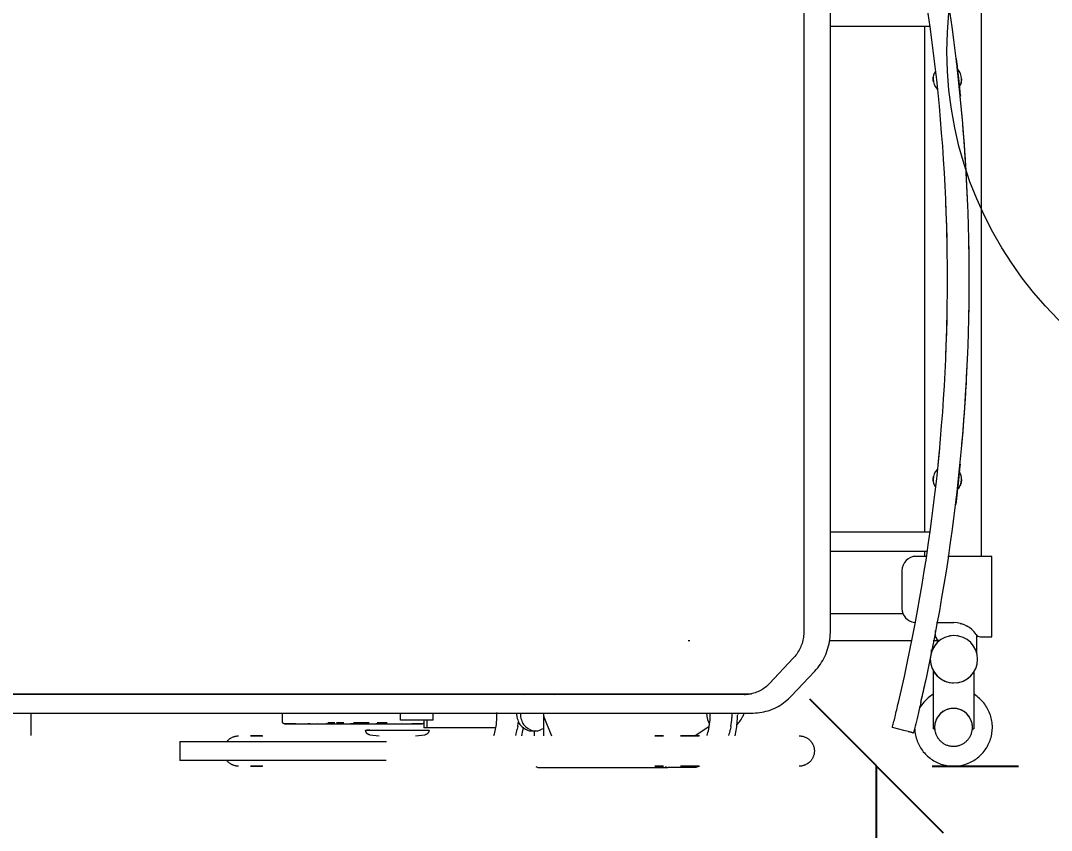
# Model space of a CAD drawing. Header units: millimetres. Extents: x -174154 to -170572, y -111302 to -109817.
# Drawn here: x -170905.88 to -170895, y -110612.17 to -110603.61 of the extents above; entities that cross this region are included whole.
import ezdxf

# ---------------------------------------------------------------- set-up
doc = ezdxf.new("R2010")
doc.units = ezdxf.units.MM
doc.linetypes.add('ACAD_ISO02W100', pattern=[15, 12, -3])
doc.layers.get('Defpoints').update_dxf_attribs({"color": 70})
for name, color, linetype, lineweight in [('!Подложка', 252, 'ACAD_ISO02W100', 25), ('Марки помещений', 7, 'Continuous', 18), ('Размеры', 7, 'Continuous', 9), ('Специальное оборудование', 7, 'Continuous', 18)]:
    doc.layers.add(name, color=color, linetype=linetype, lineweight=lineweight)
doc.styles.add('GOST Common', font='GOST Common.ttf', dxfattribs={"width": 0.9, "height": 250})
doc.dimstyles.new('ADSK_Проверочный', dxfattribs={"dimscale": 304.8, "dimtxt": 251.428749, "dimasz": 0.463911, "dimexe": 0.492126, "dimexo": 0.492126, "dimgap": 0.164042, "dimtad": 1, "dimdec": 0, "dimdsep": 46, "dimtxsty": 'GOST Common', "dimblk1": 'OBLIQUE', "dimblk2": 'OBLIQUE', "dimsah": 1, "dimcen": 0.09, "dimazin": 0, "dimtfac": 1, "dimtdec": 4, "dimtix": 1, "dimtmove": 0, "dimatfit": 3, "dimfxl": 1, "dimtvp": 1, "dimtolj": 1, "dimtzin": 0, "dimarcsym": 2})

# ---------------------------------------------------------------- blocks, each defined once
blk = doc.blocks.new('Medical_All_ARJO_Enterprise-8000_Patient-Bed - Citadel-V2-В_АР_ПЭ_02 Этаж')
at = {"layer": 'Специальное оборудование'}
for p, q in [((848.2, 374.8), (848.2, -371.9)), ((876.3, -371.9), (876.3, 374.8)), ((1035.9, -292.8), (1035.9, 292.8)), ((876.2, 267.2), (980.5, 267.2)), ((975.7, 267.2), (975.7, -267.2)), ((1009.2, 232.4), (1009.9, 227)), ((1013.3, -195.3), (1013, -198.2)), ((1009.3, -232), (1008.6, -237.4)), ((980.5, -267.2), (876.3, -267.2)), ((876.3, -287.2), (977.9, -287.2)), ((977.2, -292.8), (966.8, -292.8)), ((975.7, -287.2), (975.7, -292.8)), ((1046.8, -292.8), (1000.4, -292.8)), ((1046.8, -377.8), (1046.8, -292.8)), ((951.8, -307.8), (951.8, -347.8)), ((953.3, -353.5), (876.3, -353.5)), ((988.5, -362.8), (1006.8, -362.8)), ((986.8, -371), (986.8, -373.6)), ((1030.8, -394.5), (1030.8, -376.2)), ((1034.5, -377.8), (1046.8, -377.8)), ((726.1, -381.6), (727.8, -381.6)), ((875, -381.6), (961.3, -381.6)), ((982.8, -391.5), (982.8, -394.5)), ((984.7, -381.6), (991.3, -381.6)), ((837.1, -400.5), (812.1, -427.1)), ((834.8, -440.6), (859.9, -414)), ((985, -475), (985, -413.7)), ((1027.8, -415.1), (1027.8, -475)), ((785.8, -438.8), (1.7, -438.8)), ((42.3, -438.1), (729, -438.1)), ((306.5, -437.8), (306.5, -439)), ((422.1, -439), (422.1, -437.8)), ((456.8, -439), (456.8, -437.8)), ((748.5, -438.4), (585.3, -438.4)), ((729, -438.1), (792.8, -438.1)), ((779.7, -438.4), (778.2, -438.4)), ((1.7, -458.3), (785.8, -458.3)), ((31.7, -458), (31.7, -463.2)), ((31.7, -463.2), (31.7, -472.4)), ((422.1, -466), (422.1, -458)), ((439.7, -466), (422.1, -466)), ((456.8, -466), (439.7, -466)), ((446.8, -466), (446.8, -473.8)), ((450.4, -473.8), (450.4, -466)), ((456.8, -466), (456.8, -458)), ((524.1, -463.2), (524.1, -457.8)), ((573.2, -460.4), (573.2, -482.5)), ((573.5, -462.4), (581.7, -482.5)), ((749.2, -463.2), (749.3, -458)), ((772.2, -458.3), (772.2, -463.2)), ((785.8, -458.3), (794.7, -458.3)), ((31.7, -472.4), (31.7, -475.3)), ((31.7, -475.3), (31.7, -482.1)), ((326.8, -469.7), (324.5, -469.7)), ((334.4, -468.8), (334.4, -468.8)), ((344.6, -468.8), (344.6, -469.7)), ((353, -468.8), (345.8, -468.8)), ((345.8, -468.8), (353, -468.8)), ((352.4, -468.8), (345.9, -468.8)), ((345.9, -468.8), (352.4, -468.8)), ((349.6, -469.7), (346.9, -469.7)), ((362.4, -468.8), (354.7, -468.8)), ((362.2, -468.8), (356.1, -468.8)), ((372.5, -469.7), (369.6, -469.7)), ((389, -468.8), (372.5, -468.8)), ((389.3, -468.8), (372.5, -468.8)), ((372.5, -469.7), (372.5, -469.7)), ((389, -469.7), (372.5, -469.7)), ((372.5, -469.7), (372.5, -469.7)), ((389.2, -469.7), (372.5, -469.7)), ((385.4, -476.5), (418.9, -476.5)), ((389.9, -476.5), (386.6, -476.5)), ((398.9, -469.7), (396.2, -469.7)), ((397.8, -468.8), (408.2, -468.8)), ((408.2, -468.8), (397.8, -468.8)), ((398.1, -468.8), (398.1, -468.8)), ((400.5, -469.7), (400.5, -468.8)), ((418.9, -476.5), (452.4, -476.5)), ((423.3, -468.8), (423.3, -468.8)), ((450.1, -473.8), (446.8, -473.8)), ((494.9, -473.8), (450.4, -473.8)), ((500.1, -473.8), (494.9, -473.8)), ((522.9, -473.8), (500.1, -473.8)), ((522.6, -475.3), (523.2, -472.4)), ((546.1, -472.4), (545.5, -475.3)), ((550.4, -482.5), (551.6, -476.7)), ((560.9, -477.3), (564.8, -477.3)), ((563.9, -482.5), (563.9, -476.6)), ((733, -482.5), (748.4, -472.2)), ((747.8, -475.3), (748.3, -472.4)), ((771.3, -472.4), (770.7, -475.3)), ((775.6, -482.5), (776.7, -476.7)), ((985, -475), (986.4, -475)), ((1026.2, -475), (1027.8, -475)), ((189.2, -488.5), (189.2, -508.5)), ((189.3, -488.5), (239.3, -488.5)), ((239.3, -488.5), (407.6, -488.5)), ((271.4, -482.5), (263.7, -482.5)), ((263.7, -482.5), (276.9, -482.5)), ((276.3, -482.5), (271.4, -482.5)), ((389.9, -481.4), (399.7, -482.5)), ((438, -482.5), (447.9, -481.4)), ((693.6, -482.5), (691, -482.5)), ((691, -482.5), (700, -482.5)), ((700, -482.5), (693.6, -482.5)), ((718, -482.5), (737.6, -482.5)), ((730, -482.5), (718.1, -482.5)), ((738.2, -482.5), (730, -482.5)), ((239.3, -508.5), (189.3, -508.5)), ((407.2, -508.5), (239.3, -508.5)), ((276.9, -514.5), (263.7, -514.5)), ((263.7, -514.5), (271.4, -514.5)), ((271.4, -514.5), (276.3, -514.5)), ((568.2, -516), (704.7, -516)), ((700, -514.5), (691, -514.5)), ((691, -514.5), (693.6, -514.5)), ((693.6, -514.5), (700, -514.5)), ((718.3, -516), (704.7, -516)), ((737.6, -514.5), (718, -514.5)), ((718.1, -514.5), (730, -514.5)), ((728.2, -516), (718.3, -516)), ((732.2, -516), (728.2, -516)), ((730, -514.5), (738.2, -514.5))]:
    blk.add_line(p, q, dxfattribs=at)
at = {"layer": 'Специальное оборудование', "flags": 128}
for points in [[(848.2, -371.9), (848.2, -373.5), (848.1, -375.1), (847.9, -376.7), (847.7, -378.3), (847.5, -379.9), (847.1, -381.5), (846.7, -383.1), (846.3, -384.7), (845.8, -386.2), (845.2, -387.7), (844.6, -389.2), (843.9, -390.6), (843.2, -392), (842.4, -393.4), (841.6, -394.8), (840.7, -396.1), (839.8, -397.3), (838.8, -398.6), (837.8, -399.8), (837.1, -400.5)], [(859.9, -414), (861.4, -412.2), (862.9, -410.4), (864.4, -408.6), (865.7, -406.7), (867, -404.7), (868.2, -402.7), (869.3, -400.6), (870.4, -398.5), (871.3, -396.4), (872.2, -394.2), (873, -392), (873.7, -389.7), (874.3, -387.4), (874.9, -385.1), (875.3, -382.8), (875.7, -380.5), (876, -378.1), (876.2, -375.7), (876.3, -373.4), (876.3, -371.9)], [(812.1, -427.1), (811, -428.2), (809.9, -429.3), (808.7, -430.3), (807.5, -431.3), (806.3, -432.2), (805, -433), (803.7, -433.8), (802.4, -434.6), (801.1, -435.3), (799.7, -435.9), (798.3, -436.4), (796.9, -436.9), (795.5, -437.4), (794, -437.8), (792.6, -438.1), (791.1, -438.4), (789.7, -438.6), (788.2, -438.7), (786.7, -438.8), (785.8, -438.8)], [(-88.8, -438.1), (-73.5, -438.1), (-58.2, -438.1), (-42.9, -438.1), (-27.7, -438.1), (-12.6, -438.1), (2.3, -438.1), (17.2, -438.1), (31.8, -438.1), (42.3, -438.1)], [(794.7, -458.3), (797, -458.2), (799.2, -458.1), (801.5, -457.8), (803.8, -457.5), (806, -457.1), (808.2, -456.5), (810.4, -455.9), (812.6, -455.2), (814.7, -454.4), (816.9, -453.5), (818.9, -452.5), (821, -451.4), (822.9, -450.3), (824.9, -449), (826.8, -447.7), (828.6, -446.3), (830.4, -444.9), (832.1, -443.3), (833.8, -441.7), (834.8, -440.6)], [(984.9, -438.5), (983.5, -439.4), (982.2, -440.3), (980.9, -441.3), (979.6, -442.3), (978.4, -443.4), (977.2, -444.6), (976.1, -445.7), (975, -447), (974, -448.2), (973, -449.6), (972, -450.9), (971.2, -452.3), (970.4, -453.7)], [(1047.3, -473.4), (1047.3, -471.8), (1047.2, -470.2), (1047, -468.5), (1046.8, -466.9), (1046.5, -465.3), (1046.1, -463.7), (1045.7, -462.1), (1045.2, -460.5), (1044.7, -459), (1044.1, -457.5), (1043.4, -456), (1042.7, -454.5), (1041.9, -453.1), (1041, -451.7), (1040.1, -450.3), (1039.2, -449), (1038.2, -447.7), (1037.1, -446.4), (1036, -445.2), (1034.9, -444), (1033.7, -442.9), (1032.4, -441.8), (1031.1, -440.8), (1029.8, -439.9), (1028.5, -438.9)], [(1026.3, -473.4), (1026.3, -472.6), (1026.2, -471.8), (1026.2, -471), (1026.1, -470.3), (1025.9, -469.5), (1025.7, -468.7), (1025.5, -467.9), (1025.3, -467.1), (1025, -466.4), (1024.7, -465.6), (1024.4, -464.9), (1024, -464.2), (1023.7, -463.5), (1023.3, -462.8), (1022.8, -462.1), (1022.3, -461.5), (1021.9, -460.9), (1021.3, -460.2), (1020.8, -459.7), (1020.2, -459.1), (1019.7, -458.5), (1019, -458), (1018.4, -457.5), (1017.8, -457.1), (1017.1, -456.6), (1016.4, -456.2), (1015.7, -455.8), (1015, -455.4), (1014.3, -455.1), (1013.6, -454.8), (1012.8, -454.5), (1012, -454.3), (1011.3, -454.1), (1010.5, -453.9), (1009.7, -453.7), (1008.9, -453.6), (1008.1, -453.5), (1007.3, -453.5), (1006.5, -453.4), (1005.7, -453.4), (1004.9, -453.5), (1004.1, -453.6), (1003.3, -453.7), (1002.5, -453.8), (1001.8, -454), (1001, -454.2), (1000.2, -454.4), (999.5, -454.6), (998.7, -454.9), (998, -455.3), (997.3, -455.6), (996.6, -456), (995.9, -456.4), (995.2, -456.8), (994.5, -457.3), (993.9, -457.8), (993.3, -458.3), (992.7, -458.8), (992.1, -459.3), (991.6, -459.9), (991, -460.5), (990.5, -461.2), (990, -461.8), (989.6, -462.5), (989.2, -463.1), (988.8, -463.8), (988.4, -464.5), (988.1, -465.3), (987.7, -466), (987.5, -466.7), (987.2, -467.5), (987, -468.3), (986.8, -469), (986.6, -469.8), (986.5, -470.6), (986.4, -471.4), (986.3, -472.2), (986.3, -473), (986.3, -473.4)], [(297.7, -467.8), (297.6, -464.9), (297.5, -461.9), (297.6, -458.9)], [(299.7, -469.7), (299.7, -469.7), (299.6, -469.7), (299.5, -469.7), (299.4, -469.7), (299.3, -469.7), (299.3, -469.6), (299.2, -469.6), (299.1, -469.6), (299, -469.6), (299, -469.5), (298.9, -469.5), (298.8, -469.5), (298.7, -469.4), (298.7, -469.4), (298.6, -469.3), (298.5, -469.3), (298.5, -469.3), (298.4, -469.2), (298.4, -469.1), (298.3, -469.1), (298.2, -469), (298.2, -469), (298.1, -468.9), (298.1, -468.8), (298.1, -468.8), (298, -468.7), (298, -468.6), (297.9, -468.6), (297.9, -468.5), (297.9, -468.4), (297.8, -468.3), (297.8, -468.3), (297.8, -468.2), (297.8, -468.1), (297.8, -468), (297.8, -468), (297.7, -467.9), (297.7, -467.8)], [(573.4, -458.9), (573.2, -460.7), (573.5, -462.4)], [(311.7, -469.7), (311.3, -469.7), (309.8, -469.7), (308.3, -469.7), (307, -469.7), (305.8, -469.7), (304.7, -469.7), (303.7, -469.7), (302.8, -469.7), (302, -469.7), (301.3, -469.7), (300.8, -469.7), (300.4, -469.7), (300, -469.7), (299.8, -469.7), (299.7, -469.7), (299.7, -469.7)], [(299.7, -469.7), (299.8, -469.7), (300, -469.7), (300.3, -469.7), (300.7, -469.7), (301.2, -469.7), (301.8, -469.7), (302.6, -469.7), (303.4, -469.7), (304.4, -469.7), (305.5, -469.7), (306.7, -469.7), (308, -469.7), (309.4, -469.7), (310.9, -469.7), (312.4, -469.7), (314.1, -469.7), (315.9, -469.7), (317.8, -469.7), (319.8, -469.7), (321.8, -469.7), (323.9, -469.7), (326.1, -469.7), (328.4, -469.7), (330.8, -469.7), (333.2, -469.7), (335.7, -469.7), (338.2, -469.7), (340.8, -469.7), (343.5, -469.7), (346.1, -469.7), (348.9, -469.7), (351.7, -469.7), (354.5, -469.7), (357.3, -469.7), (360.2, -469.7), (363, -469.7), (365.9, -469.7), (368.8, -469.7), (371.7, -469.7), (372.5, -469.7)], [(372.5, -469.7), (375.4, -469.7), (378.3, -469.7), (381.2, -469.7), (384.1, -469.7), (387, -469.7), (389.8, -469.7), (392.6, -469.7), (395.4, -469.7), (398.2, -469.7), (400.9, -469.7), (403.5, -469.7), (406.1, -469.7), (408.7, -469.7), (411.2, -469.7), (413.6, -469.7), (416, -469.7), (418.3, -469.7), (420.5, -469.7), (422.7, -469.7), (424.7, -469.7), (426.7, -469.7), (428.6, -469.7), (430.4, -469.7), (432.2, -469.7), (433.8, -469.7), (435.3, -469.7), (436.7, -469.7), (438, -469.7), (439.3, -469.7), (440.4, -469.7), (441.4, -469.7), (442.3, -469.7), (443, -469.7), (443.7, -469.7), (444.3, -469.7), (444.7, -469.7), (445, -469.7), (445.2, -469.7), (445.3, -469.7), (445.3, -469.7)], [(389.9, -481.4), (389.7, -481.4), (389.5, -481.3), (389.3, -481.3), (389.1, -481.2), (388.9, -481.2), (388.7, -481.1), (388.5, -481), (388.4, -481), (388.2, -480.9), (388, -480.8), (387.8, -480.7), (387.7, -480.6), (387.5, -480.5), (387.3, -480.3), (387.2, -480.2), (387, -480.1), (386.9, -479.9), (386.7, -479.8), (386.6, -479.6), (386.5, -479.5), (386.4, -479.3), (386.3, -479.2), (386.1, -479), (386, -478.8), (386, -478.6), (385.9, -478.5), (385.8, -478.3), (385.7, -478.1), (385.7, -477.9), (385.6, -477.7), (385.6, -477.5), (385.5, -477.3), (385.5, -477.1), (385.5, -476.9), (385.4, -476.7), (385.4, -476.5), (385.4, -476.5)], [(445.3, -469.7), (445.3, -469.7), (445.1, -469.7), (444.8, -469.7), (444.4, -469.7), (443.9, -469.7), (443.2, -469.7), (442.5, -469.7), (441.6, -469.7), (440.6, -469.7), (439.6, -469.7), (438.4, -469.7), (437.1, -469.7), (435.7, -469.7), (434.2, -469.7)], [(446.8, -469.1), (446.7, -469.1), (446.7, -469.2), (446.6, -469.2), (446.5, -469.3), (446.5, -469.3), (446.4, -469.4), (446.3, -469.4), (446.3, -469.5), (446.2, -469.5), (446.1, -469.5), (446, -469.6), (446, -469.6), (445.9, -469.6), (445.8, -469.6), (445.7, -469.7), (445.7, -469.7), (445.6, -469.7), (445.5, -469.7), (445.4, -469.7), (445.3, -469.7), (445.3, -469.7)], [(452.4, -476.5), (452.4, -476.7), (452.3, -476.9), (452.3, -477.1), (452.3, -477.3), (452.2, -477.5), (452.2, -477.7), (452.1, -477.9), (452.1, -478.1), (452, -478.2), (451.9, -478.4), (451.8, -478.6), (451.8, -478.8), (451.7, -479), (451.5, -479.1), (451.4, -479.3), (451.3, -479.5), (451.2, -479.6), (451.1, -479.8), (450.9, -479.9), (450.8, -480.1), (450.6, -480.2), (450.5, -480.3), (450.3, -480.4), (450.2, -480.6), (450, -480.7), (449.8, -480.8), (449.6, -480.9), (449.5, -480.9), (449.3, -481), (449.1, -481.1), (448.9, -481.2), (448.7, -481.2), (448.5, -481.3), (448.3, -481.3), (448.1, -481.3), (447.9, -481.4), (447.9, -481.4)], [(964.1, -479.3), (963.4, -479.1), (961.5, -478.6), (958.4, -477.8), (954, -476.7), (948.4, -475.4), (941.7, -473.7)], [(958.4, -477.8), (961.5, -478.6), (963.4, -479.1), (964.1, -479.3)], [(965.3, -475.1), (965.4, -476.7), (965.6, -478.3), (965.8, -480), (966.1, -481.6), (966.5, -483.2), (966.9, -484.8), (967.4, -486.3), (967.9, -487.9), (968.5, -489.4), (969.2, -490.9), (969.9, -492.4), (970.7, -493.8), (971.6, -495.2), (972.5, -496.6), (973.4, -497.9), (974.4, -499.2), (975.5, -500.5), (976.6, -501.7), (977.7, -502.8), (978.9, -504), (980.2, -505), (981.5, -506.1), (982.8, -507), (984.2, -507.9), (985.6, -508.8), (987, -509.6), (988.4, -510.3), (989.9, -511), (991.4, -511.7), (993, -512.2), (994.6, -512.7), (996.1, -513.2), (997.7, -513.5), (999.3, -513.8), (1001, -514.1), (1002.6, -514.3), (1004.2, -514.4), (1005.9, -514.4), (1007.5, -514.4), (1009.1, -514.3), (1010.8, -514.2), (1012.4, -514), (1014, -513.7), (1015.6, -513.4), (1017.2, -513), (1018.8, -512.5), (1020.3, -512), (1021.9, -511.4), (1023.4, -510.7), (1024.8, -510), (1026.3, -509.2), (1027.7, -508.4), (1029.1, -507.5), (1030.4, -506.6), (1031.7, -505.6), (1033, -504.6), (1034.2, -503.5), (1035.4, -502.3), (1036.5, -501.1), (1037.6, -499.9), (1038.7, -498.6), (1039.6, -497.3), (1040.6, -496), (1041.4, -494.6), (1042.3, -493.2), (1043, -491.7), (1043.7, -490.2), (1044.4, -488.7), (1044.9, -487.2), (1045.5, -485.6), (1045.9, -484), (1046.3, -482.4), (1046.6, -480.8), (1046.9, -479.2), (1047.1, -477.6), (1047.2, -476), (1047.3, -474.3), (1047.3, -473.4)], [(986.3, -473.4), (986.3, -474.2), (986.4, -475), (986.5, -475.8), (986.6, -476.6), (986.7, -477.4), (986.9, -478.2), (987.1, -479), (987.3, -479.7), (987.6, -480.5), (987.9, -481.2), (988.2, -482), (988.6, -482.7), (989, -483.4), (989.4, -484.1), (989.8, -484.7), (990.3, -485.4), (990.8, -486), (991.3, -486.6), (991.8, -487.2), (992.4, -487.8), (993, -488.3), (993.6, -488.9), (994.2, -489.3), (994.8, -489.8), (995.5, -490.3), (996.2, -490.7), (996.9, -491.1), (997.6, -491.4), (998.3, -491.8), (999.1, -492.1), (999.8, -492.4), (1000.6, -492.6), (1001.3, -492.8), (1002.1, -493), (1002.9, -493.1), (1003.7, -493.3), (1004.5, -493.4), (1005.3, -493.4), (1006.1, -493.4), (1006.9, -493.4), (1007.7, -493.4), (1008.5, -493.3), (1009.3, -493.2), (1010.1, -493.1), (1010.9, -492.9), (1011.6, -492.7), (1012.4, -492.5), (1013.1, -492.2), (1013.9, -491.9), (1014.6, -491.6), (1015.4, -491.3), (1016.1, -490.9), (1016.7, -490.5), (1017.4, -490.1), (1018.1, -489.6), (1018.7, -489.1), (1019.3, -488.6), (1019.9, -488.1), (1020.5, -487.5), (1021.1, -486.9), (1021.6, -486.3), (1022.1, -485.7), (1022.6, -485.1), (1023, -484.4), (1023.4, -483.7), (1023.8, -483.1), (1024.2, -482.3), (1024.6, -481.6), (1024.9, -480.9), (1025.2, -480.1), (1025.4, -479.4), (1025.6, -478.6), (1025.8, -477.8), (1026, -477), (1026.1, -476.3), (1026.2, -475.5), (1026.3, -474.7), (1026.3, -473.9), (1026.3, -473.4)], [(238.8, -488.5), (239.2, -488), (239.6, -487.6), (240.1, -487.1), (240.5, -486.7), (241, -486.2), (241.5, -485.8), (242, -485.4), (242.5, -485.1), (243.1, -484.7), (243.6, -484.4), (244.2, -484.1), (244.8, -483.9), (245.4, -483.6), (246, -483.4), (246.6, -483.2), (247.2, -483), (247.8, -482.8), (248.4, -482.7), (249.1, -482.6), (249.7, -482.5), (250.4, -482.5), (251, -482.5), (251.3, -482.5)], [(843.4, -482.5), (844, -482.5), (844.7, -482.5), (845.3, -482.6), (845.9, -482.7), (846.6, -482.8), (847.2, -482.9), (847.8, -483.1), (848.4, -483.3), (849, -483.5), (849.6, -483.7), (850.2, -484), (850.8, -484.3), (851.3, -484.6), (851.9, -484.9), (852.4, -485.3), (852.9, -485.6), (853.4, -486), (853.9, -486.4), (854.4, -486.9), (854.9, -487.3), (855.3, -487.8), (855.7, -488.3), (856.1, -488.8), (856.5, -489.3), (856.8, -489.8), (857.2, -490.4), (857.5, -490.9), (857.8, -491.5), (858, -492.1), (858.3, -492.7), (858.5, -493.3), (858.7, -493.9), (858.9, -494.5), (859, -495.1), (859.1, -495.7), (859.2, -496.4), (859.3, -497), (859.4, -497.6), (859.4, -498.3), (859.4, -498.9), (859.3, -499.6), (859.3, -500.2), (859.2, -500.8), (859.1, -501.5), (859, -502.1), (858.8, -502.7), (858.6, -503.3), (858.4, -503.9), (858.2, -504.5), (857.9, -505.1), (857.6, -505.7), (857.3, -506.3), (857, -506.8), (856.7, -507.3), (856.3, -507.9), (855.9, -508.4), (855.5, -508.9), (855.1, -509.4), (854.6, -509.8), (854.2, -510.3), (853.7, -510.7), (853.2, -511.1), (852.7, -511.5), (852.2, -511.8), (851.6, -512.2), (851.1, -512.5), (850.5, -512.8), (849.9, -513.1), (849.3, -513.3), (848.7, -513.5), (848.1, -513.7), (847.5, -513.9), (846.9, -514.1), (846.3, -514.2), (845.6, -514.3), (845, -514.4), (844.4, -514.4), (843.7, -514.5), (843.4, -514.5)], [(251.3, -514.5), (250.7, -514.4), (250.1, -514.4), (249.4, -514.3), (248.8, -514.3), (248.2, -514.1), (247.5, -514), (246.9, -513.8), (246.3, -513.6), (245.7, -513.4), (245.1, -513.2), (244.5, -512.9), (243.9, -512.6), (243.4, -512.3), (242.8, -512), (242.3, -511.7), (241.8, -511.3), (241.3, -510.9), (240.8, -510.5), (240.3, -510.1), (239.9, -509.6), (239.4, -509.1), (239, -508.7)], [(736.3, -515.1), (734.3, -515.7), (732.2, -516)]]:
    blk.add_lwpolyline(points, dxfattribs=at)
at = {"layer": 'Специальное оборудование'}
for centre, radius, start, end in [((-958.1, 0), 1958, 346.7959, 13.2041), ((-958.1, 0), 1981, 346.9519, 13.0481), ((999.8, 211.5), 15, 150, 180), ((999.8, 211.5), 15, 0, 44.8702), ((999.8, 211.5), 15, 180, 225), ((999.8, 211.5), 15, 330, 360), ((-958.1, 0), 1981, 2.2484, 5.5954), ((-958.1, 0), 1958, 1.2899, 2.2751), ((-958.1, 0), 1981, 0.0968, 1.2744), ((-958.1, 0), 1981, 358.8251, 0.0968), ((-958.1, 0), 1958, 357.7123, 358.8108), ((-958.1, 0), 1981, 354.7798, 357.7391), ((-958.1, 0), 1958, 354.2759, 354.7155), ((999.8, -211.5), 15, 135, 180), ((999.8, -211.5), 15, 0, 30), ((999.8, -211.5), 15, 180, 210), ((999.8, -211.5), 15, 315.124, 360), ((966.8, -307.8), 15, 90, 180), ((966.8, -347.8), 15, 180, 263.4118), ((1006.8, -390.8), 28, 33.0557, 90.0482), ((1006.8, -401.5), 25, 0, 180), ((1034.4, -372.8), 5, 213.0557, 270.076), ((1006.8, -401.5), 25, 180, 360), ((1006.8, -401.5), 25, 209.2215, 223.9642), ((1006.8, -401.5), 25, 231.093, 238.7068), ((1006.8, -401.5), 25, 246.1123, 253.4495), ((1006.8, -401.5), 25, 290.961, 297.6775), ((1006.8, -401.5), 25, 305.8774, 312.4202), ((1006.8, -401.5), 25, 320.7852, 327.1629), ((1006.8, -401.5), 25, 261.086, 268.1922), ((1006.8, -401.5), 25, 276.0324, 282.9349), ((419.6, -434.1), 18, 191.9312, 195.7235), ((1006.3, -473.4), 20, 0, 180), ((1006.3, -473.4), 20, 180, 184.4412), ((1006.3, -473.4), 20, 355.5588, 360)]:
    blk.add_arc(centre, radius, start, end, dxfattribs=at)
for centre, major_axis, ratio, start_param, end_param in [((991.3, -373.6), (0, 8), 0.559193, 1.570796, 2.879793), ((538.3, -402.7), (0, 45.2), 0.34202, 3.777426, 3.816758), ((542.3, -402.7), (0, 45.2), 0.34202, 3.777426, 3.816758), ((585.3, -447.9), (0, 9.59), 0.34202, 6.153035, 6.643832), ((781.3, -446.9), (0, 16.6), 0.34202, 5.179048, 5.270723), ((517.2, -462.5), (0, 20), 0.34202, 4.193016, 4.67661), ((550.5, -454.3), (0, 17.3), 0.34202, 1.795561, 2.768676), ((540.2, -462.5), (0, 20), 0.34202, 4.193016, 4.434813), ((554.4, -454.3), (0, 17.3), 0.34202, 1.795561, 2.768676), ((751.2, -454.3), (0, 17.3), 0.34202, 1.795561, 2.705118), ((742.4, -462.5), (0, 20), 0.34202, 4.193016, 4.67661), ((765.3, -462.5), (0, 20), 0.34202, 4.193016, 4.67661), ((775.7, -453.4), (0, 5.52), 0.34202, 2.727489, 3.512887), ((765.9, -458.6), (0, 36.3), 0.34202, 4.192832, 4.653841), ((765.5, -376.4), (0, 100.9), 0.34202, 3.499459, 3.721665), ((779.7, -461), (0, 3.94), 0.34202, 0.993576, 1.252912), ((781.3, -446.9), (0, 16.6), 0.34202, 3.721665, 3.946745), ((510.7, -455.4), (0, 40), 0.34202, 3.982732, 4.193016), ((533.7, -455.4), (0, 40), 0.34202, 3.982732, 4.193016), ((560.9, -376.4), (0, 100.9), 0.34202, 2.768676, 3.245171), ((540.8, -458.6), (0, 36.3), 0.34202, 4.192832, 4.29609), ((564.8, -376.4), (0, 100.9), 0.34202, 2.768676, 3.368022), ((735.9, -455.4), (0, 40), 0.34202, 3.982732, 4.193016), ((758.8, -455.4), (0, 40), 0.34202, 3.982732, 4.193016), ((568.2, -482.2), (0, 33.7), 0.34202, 2.879793, 3.141593), ((704.7, -482.2), (0, 33.7), 0.34202, 2.879793, 3.141593)]:
    blk.add_ellipse(centre, major_axis=major_axis, ratio=ratio, start_param=start_param, end_param=end_param, dxfattribs=at)
for points in [[(1011.4, 213.1), (1011.2, 214.6), (1010.9, 217.6), (1010.4, 222), (1010, 225.8), (1009.6, 229), (1009.3, 231.4), (1009.2, 232.8), (1009.1, 233.2), (1009.2, 232.8), (1009.2, 232.4)], [(1009.9, 227), (1009.9, 226.3), (1010.2, 224.4), (1010.6, 220.2), (1011.3, 214.6), (1012, 208.1), (1012.7, 200.8), (1013.2, 195.7), (1013.5, 193.2)], [(985.1, 208.6), (984.9, 209.5), (984.8, 210.5), (984.8, 211.5)], [(1013, -198.2), (1012.7, -200.7), (1012.2, -205.8), (1011.4, -213.1), (1010.7, -219.6), (1010.1, -225.2), (1009.6, -229.4), (1009.4, -231.3), (1009.3, -232)], [(985.1, -214.5), (984.9, -213.5), (984.8, -212.6), (984.8, -211.5)], [(1008.6, -237.4), (1008.6, -237.8), (1008.5, -238.2), (1008.6, -237.8), (1008.7, -236.4), (1009, -234), (1009.4, -230.8), (1009.9, -227), (1010.4, -222.6), (1010.7, -219.6), (1010.9, -218.1)], [(1012.3, -219.8), (1011.9, -220.4), (1011.5, -220.9), (1011.1, -221.4)], [(1013.2, -363.6), (1013.8, -363.7), (1014.4, -363.9), (1015, -364.1)], [(1003.4, -376.8), (1003, -376.8), (1002.5, -376.9), (1002.1, -377)], [(1011.5, -377), (1011, -376.9), (1010.6, -376.8), (1010.2, -376.8)], [(941.7, -473.7), (942.1, -472.2), (943, -468.8), (944.6, -462.3), (946.3, -455), (947.5, -449.9), (948.1, -447.3)]]:
    blk.add_open_spline(points, degree=3, dxfattribs=at)
for points, knots in [([(984.8, 211.5), (984.8, 212.5), (984.9, 213.5), (985.1, 214.4), (985.1, 214.5)], [0, 0, 0, 0, 0.05555556, 0.06077118, 0.06077118, 0.06077118, 0.06077118]), ([(1014.8, 211.5), (1014.8, 210.6), (1014.6, 208.8), (1014, 206.6), (1013.4, 205.3), (1013.2, 204.8)], [0, 0, 0, 0, 0.0555556, 0.1111111, 0.1444553, 0.1444553, 0.1444553, 0.1444553]), ([(988.2, 202), (988.1, 202.1), (987.7, 202.6), (987.4, 203), (987.2, 203.3)], [0.77777778, 0.77777778, 0.77777778, 0.77777778, 0.79166667, 0.81556368, 0.81556368, 0.81556368, 0.81556368]), ([(984.8, -211.5), (984.8, -210.6), (984.9, -209.6), (985.1, -208.6), (985.1, -208.6)], [0, 0, 0, 0, 0.05555556, 0.06075328, 0.06075328, 0.06075328, 0.06075328]), ([(1014.8, -211.5), (1014.8, -212.5), (1014.6, -214.3), (1014, -216.5), (1013.4, -217.8), (1013.2, -218.3)], [0, 0, 0, 0, 0.0555556, 0.1111111, 0.1445303, 0.1445303, 0.1445303, 0.1445303]), ([(1019.4, -365.8), (1019.6, -366), (1020.2, -366.2), (1020.7, -366.5), (1021, -366.7)], [0.3861439, 0.3861439, 0.3861439, 0.3861439, 0.41666667, 0.44667678, 0.44667678, 0.44667678, 0.44667678]), ([(984.3, -390.7), (984.2, -390.9), (984, -391.3), (983.7, -392), (983.2, -393.2), (982.9, -394.1), (982.8, -394.5)], [0.8888889, 0.8888889, 0.8888889, 0.8888889, 0.9027778, 0.9166667, 0.9444444, 1, 1, 1, 1]), ([(988, -385.1), (987.6, -385.5), (987, -386.2), (986.6, -386.8), (986.4, -387)], [0.77777778, 0.77777778, 0.77777778, 0.77777778, 0.80555556, 0.81600501, 0.81600501, 0.81600501, 0.81600501]), ([(1027.1, -387), (1027, -386.8), (1026.5, -386.2), (1026, -385.5), (1025.6, -385.1)], [0.18396709, 0.18396709, 0.18396709, 0.18396709, 0.19444444, 0.22222222, 0.22222222, 0.22222222, 0.22222222]), ([(1030.8, -394.5), (1030.7, -394.1), (1030.4, -393.2), (1029.9, -392), (1029.6, -391.3), (1029.4, -390.9), (1029.3, -390.7)], [0, 0, 0, 0, 0.0555556, 0.0833333, 0.0972222, 0.1111111, 0.1111111, 0.1111111, 0.1111111]), ([(971.8, -447.3), (972.1, -445.6), (972.8, -442.5), (973.9, -437.9), (975.3, -431.9), (976.3, -427.4), (976.9, -424.3)], [0.7223044, 0.7223044, 0.7223044, 0.7223044, 0.7857143, 0.8392857, 0.8928571, 1, 1, 1, 1]), ([(971.8, -447.3), (971.2, -449.7), (970.1, -454.3), (968, -463.4), (965.9, -472), (964.6, -477.1), (964.1, -478.9), (964.1, -479.2), (964.1, -479.3)], [0, 0, 0, 0, 0.142857, 0.285714, 0.571429, 0.785714, 0.892857, 1, 1, 1, 1])]:
    blk.add_open_spline(points, degree=3, knots=knots, dxfattribs=at)
blk = doc.blocks.new('ADSK_Марка_Помещение_2_ГОСТ21-501-2011 - Имя и Категория-86712-В_АР_ПЭ_02 Этаж')
at = {"layer": 'Марки помещений'}
blk.add_circle((0, 0), 4, dxfattribs=at)
blk = doc.blocks.new('_Oblique')
at = {"color": 0, "linetype": 'ByBlock', "lineweight": -2}
blk.add_line((-0.5, -0.5), (0.5, 0.5), dxfattribs=at)
blk = doc.blocks.new('*D511')
at = {"layer": 'Defpoints', "color": 0, "transparency": 16777216}
for p in [(2520.8, 1330), (2612, 1330), (2512.1, 430)]:
    blk.add_point(p, dxfattribs=at)
at = {"layer": 'Размеры', "color": 0, "lineweight": -2, "transparency": 16777216}
for p, q in [((2612, 430), (2612, 1330)), ((2670.8, 1330), (2762, 1330)), ((2662.1, 430), (2762, 430))]:
    blk.add_line(p, q, dxfattribs=at)
at = {"layer": 'Размеры', "color": 0, "lineweight": -2, "transparency": 16777216, "xscale": 141.4, "yscale": 141.4, "zscale": 141.4}
for p, rotation in [((2612, 1330), 90), ((2612, 430), 270)]:
    blk.add_blockref('_Oblique', p, dxfattribs=dict(at, rotation=rotation))
at = {"layer": 'Размеры', "color": 0, "lineweight": 20, "transparency": 16777216, "insert": (2437, 880), "char_height": 250, "width": 567.632, "attachment_point": 5, "rotation": 90, "style": 'GOST Common'}
blk.add_mtext('\\A1;900', dxfattribs=at)
blk = doc.blocks.new('A$C02fe7d8c')
at = {"layer": 'Марки помещений', "color": 251, "lineweight": 20, "true_color": 0x636466, "xscale": 99.99999999999993, "yscale": 99.99999999999993, "zscale": 99.99999999999993}
blk.add_blockref('ADSK_Марка_Помещение_2_ГОСТ21-501-2011 - Имя и Категория-86712-В_АР_ПЭ_02 Этаж', (3086.3, 2085), dxfattribs=at)
at = {"layer": 'Специальное оборудование', "color": 251, "lineweight": 20, "true_color": 0x636466}
blk.add_blockref('Medical_All_ARJO_Enterprise-8000_Patient-Bed - Citadel-V2-В_АР_ПЭ_02 Этаж', (1686.9, 1844.5), dxfattribs=at)
at = {"layer": 'Размеры', "color": 251, "lineweight": 20, "true_color": 0x636466}
dim = blk.add_linear_dim(base=(2612, 1330), p1=(2512.1, 430), p2=(2520.8, 1330), angle=90, dimstyle='ADSK_Проверочный', override={"dimpost": '<>', "dimfxl": 900.042184}, dxfattribs=at)
dim.commit()
dim.dimension.update_dxf_attribs({"geometry": '*D511', "text_midpoint": (2437, 880)})

msp = doc.modelspace()

# ---------------------------------------------------------------- block references
at = {"layer": '!Подложка', "ltscale": 20, "xscale": 0.01, "yscale": 0.01, "zscale": 0.01}
msp.add_blockref('A$C02fe7d8c', (-170922.963, -110624.788), dxfattribs=at)

doc.saveas('drawing.dxf')
